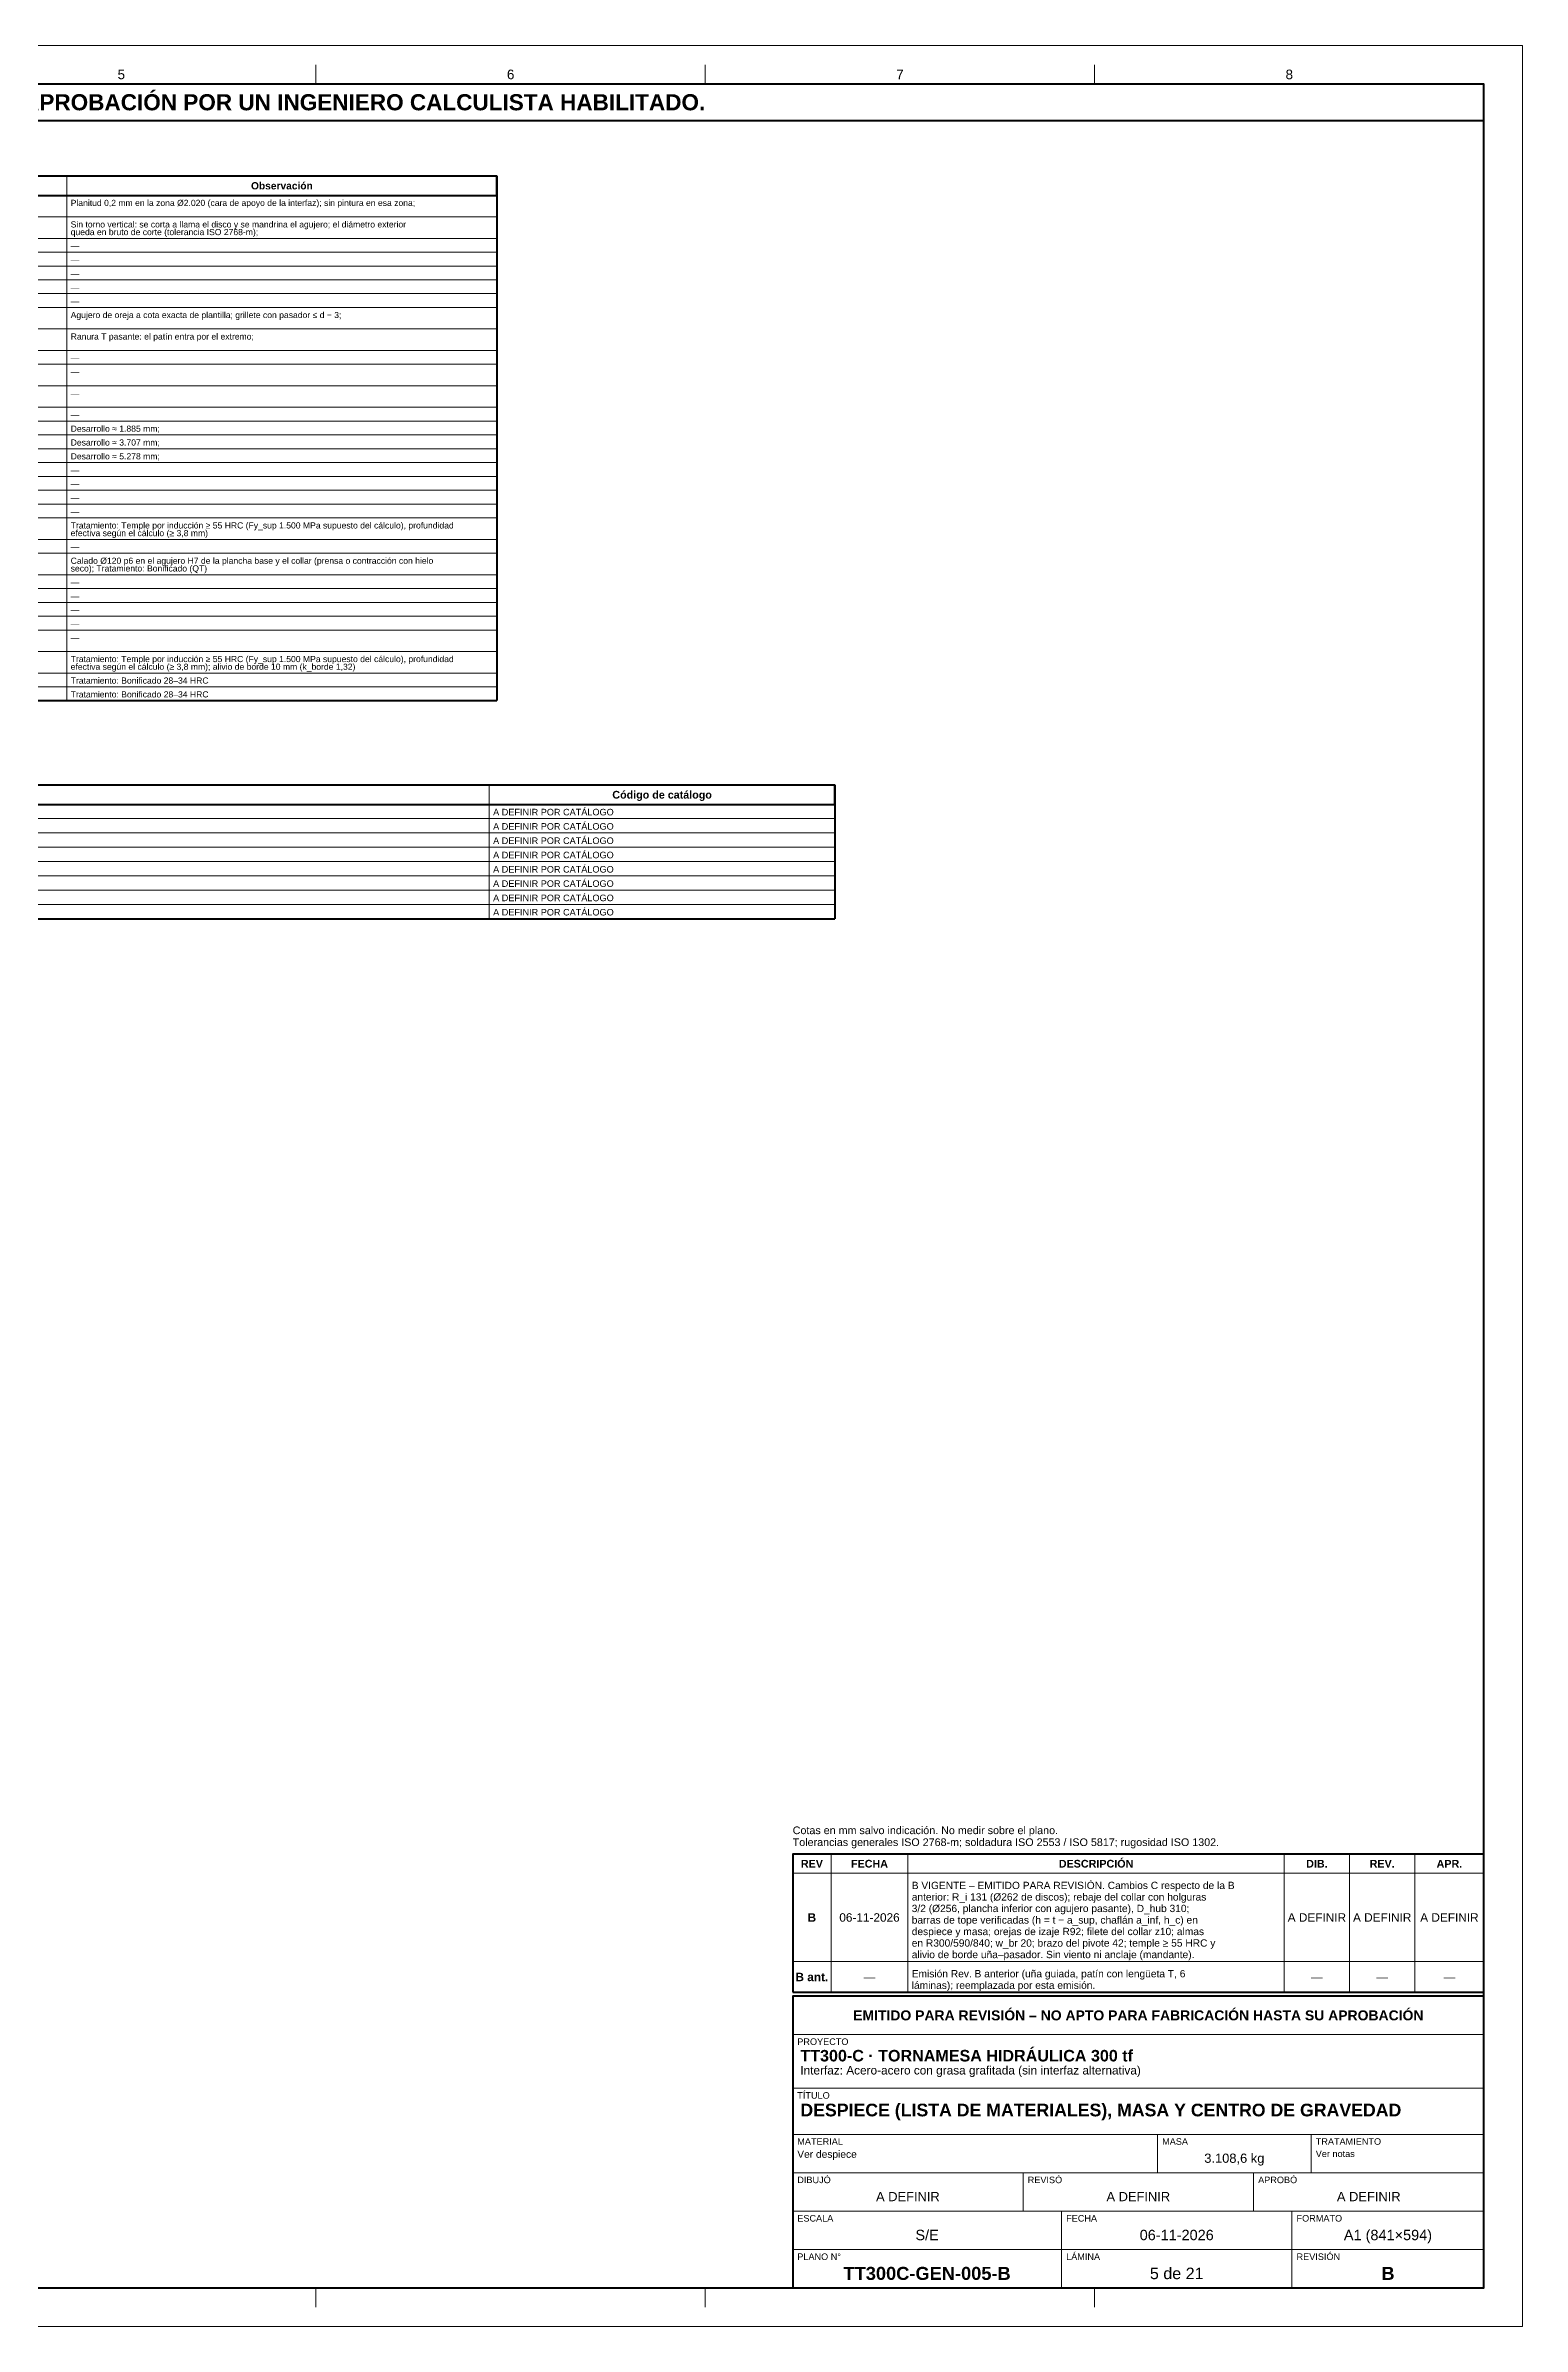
# Model space of a CAD drawing. Header units: millimetres. Extents: x 0 to 841, y 0 to 594.
# Drawn here: x 456 to 841, y 0 to 594 of the extents above; entities that cross this region are included whole.
import ezdxf
from ezdxf.enums import TextEntityAlignment as Align

# ---------------------------------------------------------------- set-up
doc = ezdxf.new("R2010")
doc.units = ezdxf.units.MM
for name, color, linetype, lineweight in [('FINA', 7, 'CONTINUOUS', 18), ('MARCO', 7, 'CONTINUOUS', 70), ('TXT', 7, 'CONTINUOUS', 25), ('VIS', 7, 'CONTINUOUS', 50)]:
    doc.layers.add(name, color=color, linetype=linetype, lineweight=lineweight)
doc.styles.add('STD', font='LiberationSans-Regular.ttf')
doc.styles.add('STDB', font='LiberationSans-Bold.ttf')

msp = doc.modelspace()

# ---------------------------------------------------------------- linework, layer by layer
at = {"layer": 'FINA'}
for p, q in [((526.875, 584), (526.875, 589)), ((628.25, 584), (628.25, 589)), ((729.625, 584), (729.625, 589)), ((462, 560), (462, 423.4)), ((30, 555), (574, 555)), ((30, 549.4), (574, 549.4)), ((30, 543.8), (574, 543.8)), ((30, 540.2), (574, 540.2)), ((30, 536.6), (574, 536.6)), ((30, 533), (574, 533)), ((30, 529.4), (574, 529.4)), ((30, 525.8), (574, 525.8)), ((30, 520.2), (574, 520.2)), ((30, 514.6), (574, 514.6)), ((30, 511), (574, 511)), ((30, 505.4), (574, 505.4)), ((30, 499.8), (574, 499.8)), ((30, 496.2), (574, 496.2)), ((30, 492.6), (574, 492.6)), ((30, 489), (574, 489)), ((30, 485.4), (574, 485.4)), ((30, 481.8), (574, 481.8)), ((30, 478.2), (574, 478.2)), ((30, 474.6), (574, 474.6)), ((30, 471), (574, 471)), ((30, 465.4), (574, 465.4)), ((30, 461.8), (574, 461.8)), ((30, 456.2), (574, 456.2)), ((30, 452.6), (574, 452.6)), ((30, 449), (574, 449)), ((30, 445.4), (574, 445.4)), ((30, 441.8), (574, 441.8)), ((30, 436.2), (574, 436.2)), ((30, 430.6), (574, 430.6)), ((30, 427), (574, 427)), ((572, 401.4), (572, 366.6)), ((30, 396.4), (662, 396.4)), ((30, 392.675), (662, 392.675)), ((30, 388.95), (662, 388.95)), ((30, 385.225), (662, 385.225)), ((30, 381.5), (662, 381.5)), ((30, 377.775), (662, 377.775)), ((30, 374.05), (662, 374.05)), ((30, 370.325), (662, 370.325)), ((661, 87), (661, 123)), ((681, 87), (681, 123)), ((779, 87), (779, 123)), ((796, 87), (796, 123)), ((813, 87), (813, 123)), ((651, 118), (831, 118)), ((651, 95), (831, 95)), ((651, 87), (831, 87)), ((651, 86), (831, 86)), ((651, 76), (831, 76)), ((651, 62), (831, 62)), ((651, 50), (831, 50)), ((746, 40), (746, 50)), ((786, 40), (786, 50)), ((651, 40), (831, 40)), ((711, 30), (711, 40)), ((771, 30), (771, 40)), ((651, 30), (831, 30)), ((721, 20), (721, 30)), ((781, 20), (781, 30)), ((651, 20), (831, 20)), ((721, 10), (721, 20)), ((781, 10), (781, 20)), ((526.875, 10), (526.875, 5)), ((628.25, 10), (628.25, 5)), ((729.625, 10), (729.625, 5))]:
    msp.add_line(p, q, dxfattribs=at)
msp.add_lwpolyline([(0, 0), (841, 0), (841, 594), (0, 594)], close=True, dxfattribs=at)
at = {"layer": 'MARCO'}
for points in [[(20, 10), (831, 10), (831, 584), (20, 584)], [(20, 574.5), (831, 574.5), (831, 584), (20, 584)], [(651, 87), (831, 87), (831, 123), (651, 123)], [(651, 10), (831, 10), (831, 86), (651, 86)]]:
    msp.add_lwpolyline(points, close=True, dxfattribs=at)
at = {"layer": 'VIS'}
for p, q in [((574, 560), (574, 423.4)), ((30, 423.4), (574, 423.4)), ((662, 401.4), (662, 366.6)), ((30, 366.6), (662, 366.6))]:
    msp.add_line(p, q, dxfattribs=at)
for points in [[(30, 555), (574, 555), (574, 560), (30, 560)], [(30, 396.4), (662, 396.4), (662, 401.4), (30, 401.4)]]:
    msp.add_lwpolyline(points, close=True, dxfattribs=at)

# ---------------------------------------------------------------- texts
at = {"layer": 'TXT'}
for s, height, style, p in [('ESTOS PLANOS NO SON VÁLIDOS PARA FABRICACIÓN HASTA SU REVISIÓN Y APROBACIÓN POR UN INGENIERO CALCULISTA HABILITADO.', 4.2, 'STDB', (425.5, 579.25)), ('5', 2.5, 'STD', (476.188, 586.5)), ('6', 2.5, 'STD', (577.562, 586.5)), ('7', 2.5, 'STD', (678.938, 586.5)), ('8', 2.5, 'STD', (780.312, 586.5)), ('Observación', 1.9, 'STDB', (518, 557.5)), ('Código de catálogo', 2, 'STDB', (617, 398.9)), ('REV', 2, 'STDB', (656, 120.5)), ('FECHA', 2, 'STDB', (671, 120.5)), ('DESCRIPCIÓN', 2, 'STDB', (730, 120.5)), ('DIB.', 2, 'STDB', (787.5, 120.5)), ('REV.', 2, 'STDB', (804.5, 120.5)), ('APR.', 2, 'STDB', (822, 120.5)), ('B', 2.2, 'STDB', (656, 106.5)), ('06-11-2026', 2.2, 'STD', (671, 106.5)), ('A DEFINIR', 2.2, 'STD', (787.5, 106.5)), ('A DEFINIR', 2.2, 'STD', (804.5, 106.5)), ('A DEFINIR', 2.2, 'STD', (822, 106.5)), ('B ant.', 2.2, 'STDB', (656, 91)), ('—', 2.2, 'STD', (671, 91)), ('—', 2.2, 'STD', (787.5, 91)), ('—', 2.2, 'STD', (804.5, 91)), ('—', 2.2, 'STD', (822, 91)), ('EMITIDO PARA REVISIÓN – NO APTO PARA FABRICACIÓN HASTA SU APROBACIÓN', 2.6, 'STDB', (741, 81)), ('3.108,6 kg', 2.4, 'STD', (766, 43.8)), ('A DEFINIR', 2.4, 'STD', (681, 33.8)), ('A DEFINIR', 2.4, 'STD', (741, 33.8)), ('A DEFINIR', 2.4, 'STD', (801, 33.8)), ('S/E', 2.7, 'STD', (686, 23.8)), ('06-11-2026', 2.7, 'STD', (751, 23.8)), ('A1 (841×594)', 2.7, 'STD', (806, 23.8)), ('TT300C-GEN-005-B', 3.4, 'STDB', (686, 13.8)), ('5 de 21', 3, 'STD', (751, 13.8)), ('B', 3.4, 'STDB', (806, 13.8))]:
    msp.add_text(s, height=height, dxfattribs=dict(at, style=style)).set_placement(p, align=Align.MIDDLE_CENTER)
at = {"layer": 'TXT', "style": 'STD'}
for s, height, p in [('Planitud 0,2 mm en la zona Ø2.020 (cara de apoyo de la interfaz); sin pintura en esa zona;', 1.6, (463, 553.04)), ('Sin torno vertical: se corta a llama el disco y se mandrina el agujero; el diámetro exterior', 1.6, (463, 547.44)), ('—', 1.6, (463, 541.84)), ('queda en bruto de corte (tolerancia ISO 2768-m);', 1.6, (463, 545.44)), ('—', 1.6, (463, 538.24)), ('—', 1.6, (463, 534.64)), ('—', 1.6, (463, 531.04)), ('—', 1.6, (463, 527.44)), ('Agujero de oreja a cota exacta de plantilla; grillete con pasador ≤ d − 3;', 1.6, (463, 523.84)), ('Ranura T pasante: el patín entra por el extremo;', 1.6, (463, 518.24)), ('—', 1.6, (463, 512.64)), ('—', 1.6, (463, 509.04)), ('—', 1.6, (463, 503.44)), ('—', 1.6, (463, 497.84)), ('Desarrollo ≈ 1.885 mm;', 1.6, (463, 494.24)), ('Desarrollo ≈ 3.707 mm;', 1.6, (463, 490.64)), ('Desarrollo ≈ 5.278 mm;', 1.6, (463, 487.04)), ('—', 1.6, (463, 483.44)), ('—', 1.6, (463, 479.84)), ('—', 1.6, (463, 476.24)), ('—', 1.6, (463, 472.64)), ('Tratamiento: Temple por inducción ≥ 55 HRC (Fy_sup 1.500 MPa supuesto del cálculo), profundidad', 1.6, (463, 469.04)), ('efectiva según el cálculo (≥ 3,8 mm)', 1.6, (463, 467.04)), ('—', 1.6, (463, 463.44)), ('seco); Tratamiento: Bonificado (QT)', 1.6, (463, 457.84)), ('Calado Ø120 p6 en el agujero H7 de la plancha base y el collar (prensa o contracción con hielo', 1.6, (463, 459.84)), ('—', 1.6, (463, 454.24)), ('—', 1.6, (463, 450.64)), ('—', 1.6, (463, 447.04)), ('—', 1.6, (463, 443.44)), ('—', 1.6, (463, 439.84)), ('Tratamiento: Temple por inducción ≥ 55 HRC (Fy_sup 1.500 MPa supuesto del cálculo), profundidad', 1.6, (463, 434.24)), ('Tratamiento: Bonificado 28–34 HRC', 1.6, (463, 428.64)), ('efectiva según el cálculo (≥ 3,8 mm); alivio de borde 10 mm (k_borde 1,32)', 1.6, (463, 432.24)), ('Tratamiento: Bonificado 28–34 HRC', 1.6, (463, 425.04)), ('A DEFINIR POR CATÁLOGO', 1.7, (573, 394.38)), ('A DEFINIR POR CATÁLOGO', 1.7, (573, 390.655)), ('A DEFINIR POR CATÁLOGO', 1.7, (573, 386.93)), ('A DEFINIR POR CATÁLOGO', 1.7, (573, 383.205)), ('A DEFINIR POR CATÁLOGO', 1.7, (573, 379.48)), ('A DEFINIR POR CATÁLOGO', 1.7, (573, 375.755)), ('A DEFINIR POR CATÁLOGO', 1.7, (573, 372.03)), ('A DEFINIR POR CATÁLOGO', 1.7, (573, 368.305))]:
    msp.add_text(s, height=height, dxfattribs=at).set_placement(p, align=Align.MIDDLE_LEFT)
for s, p in [('Tolerancias generales ISO 2768-m; soldadura ISO 2553 / ISO 5817; rugosidad ISO 1302.', (651, 124.5)), ('Cotas en mm salvo indicación. No medir sobre el plano.', (651, 127.6))]:
    msp.add_text(s, height=2, dxfattribs=at).set_placement(p, align=Align.BOTTOM_LEFT)
at = {"layer": 'TXT'}
for s, height, style, p in [('anterior: R_i 131 (Ø262 de discos); rebaje del collar con holguras', 1.9, 'STD', (682, 112.8)), ('B VIGENTE – EMITIDO PARA REVISIÓN. Cambios C respecto de la B', 1.9, 'STD', (682, 115.8)), ('3/2 (Ø256, plancha inferior con agujero pasante), D_hub 310;', 1.9, 'STD', (682, 109.8)), ('barras de tope verificadas (h = t − a_sup, chaflán a_inf, h_c) en', 1.9, 'STD', (682, 106.8)), ('despiece y masa; orejas de izaje R92; filete del collar z10; almas', 1.9, 'STD', (682, 103.8)), ('en R300/590/840; w_br 20; brazo del pivote 42; temple ≥ 55 HRC y', 1.9, 'STD', (682, 100.8)), ('alivio de borde uña–pasador. Sin viento ni anclaje (mandante).', 1.9, 'STD', (682, 97.8)), ('láminas); reemplazada por esta emisión.', 1.9, 'STD', (682, 89.8)), ('Emisión Rev. B anterior (uña guiada, patín con lengüeta T, 6', 1.9, 'STD', (682, 92.8)), ('PROYECTO', 1.7, 'STD', (652.2, 75)), ('TT300-C · TORNAMESA HIDRÁULICA 300 tf', 3, 'STDB', (653, 72)), ('Interfaz: Acero-acero con grasa grafitada (sin interfaz alternativa)', 2.2, 'STD', (653, 67.8)), ('TÍTULO', 1.7, 'STD', (652.2, 61)), ('DESPIECE (LISTA DE MATERIALES), MASA Y CENTRO DE GRAVEDAD', 3.3, 'STDB', (653, 58)), ('MATERIAL', 1.7, 'STD', (652.2, 49)), ('MASA', 1.7, 'STD', (747.2, 49)), ('TRATAMIENTO', 1.7, 'STD', (787.2, 49)), ('Ver despiece', 1.9, 'STD', (652.2, 45.8)), ('Ver notas', 1.7, 'STD', (787.2, 45.8)), ('DIBUJÓ', 1.7, 'STD', (652.2, 39)), ('REVISÓ', 1.7, 'STD', (712.2, 39)), ('APROBÓ', 1.7, 'STD', (772.2, 39)), ('ESCALA', 1.7, 'STD', (652.2, 29)), ('FECHA', 1.7, 'STD', (722.2, 29)), ('FORMATO', 1.7, 'STD', (782.2, 29)), ('PLANO N°', 1.7, 'STD', (652.2, 19)), ('LÁMINA', 1.7, 'STD', (722.2, 19)), ('REVISIÓN', 1.7, 'STD', (782.2, 19))]:
    msp.add_text(s, height=height, dxfattribs=dict(at, style=style)).set_placement(p, align=Align.TOP_LEFT)

doc.saveas('drawing.dxf')
